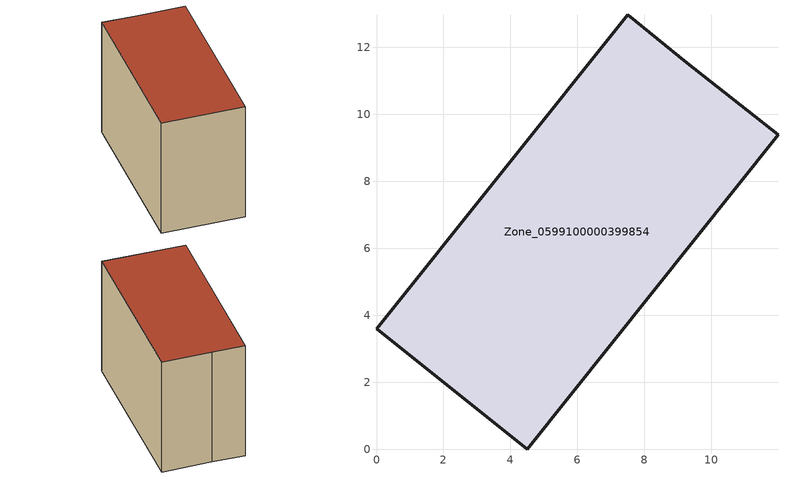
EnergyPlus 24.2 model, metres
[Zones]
Zone_0599100000399854
 floor ground (C_G): 4.5,0 0,3.6 7.51,12.98 9.27,11.54 11.99,9.4 z1.03
 wall outside (C_F): 4.5,0 11.99,9.4 9.27,11.54 7.51,12.98 0,3.6 4.5,0 z1.03:9.76
 roof outside (C_R): 0,3.6 4.5,0 11.99,9.4 9.27,11.54 7.51,12.98 z9.76
[BUILDING]
Pand.0599100000399854: North Axis=0; Terrain=City; Loads Convergence Tolerance Value=0.04; Temperature Convergence Tolerance Value=0.4; Solar Distribution=FullExterior; Maximum Number of Warmup Days=25; Minimum Number of Warmup Days=1
[Site:Location]
Rotterdam.The.Hague.AP_ZH_NLD Design_Conditions: Latitude=51.96; Longitude=4.45; Time Zone=1; Elevation=-4.5
[SITE:GROUNDTEMPERATURE:BUILDINGSURFACE]
18, 18, 18, 18, 18, 18, 18, 18, 18, 18, 18, 18
[MATERIAL] Thermal Absorptance=0.9; Solar Absorptance=0.7; Visible Absorptance=0.7
Name | Roughness | Thickness | Conductivity | Density | Specific Heat
G.TC.1992-2005 | MediumSmooth | 0.15 | 0.06 | 540 | 1210
F.TC.1992-2005 | Rough | 0.3 | 0.12 | 1920 | 840
R.TC.1992-2005 | MediumRough | 0.2 | 0.08 | 1500 | 1000
[CONSTRUCTION]
C_G: G.TC.1992-2005
C_F: F.TC.1992-2005
C_R: R.TC.1992-2005
[ZONE]
Zone_0599100000399854: Type=1; Multiplier=1; Ceiling Height=Autocalculate; Volume=Autocalculate; Floor Area=autocalculate; Part of Total Floor Area=Yes
[ZONEINFILTRATION:DESIGNFLOWRATE]
Infil_Zone_0599100000399854: Zone or ZoneList or Space or SpaceList=Zone_0599100000399854; Schedule=AlwaysOn; Design Flow Rate Calculation Method=Flow/Area; Flow Rate per Floor Area=0.0015; Constant Term Coefficient=1; Temperature Term Coefficient=0; Velocity Term Coefficient=0; Velocity Squared Term Coefficient=0
[HVACTEMPLATE:ZONE:IDEALLOADSAIRSYSTEM]
Zone_0599100000399854: Maximum Heating Supply Air Temperature=50; Minimum Cooling Supply Air Temperature=13; Maximum Heating Supply Air Humidity Ratio=0.0156; Minimum Cooling Supply Air Humidity Ratio=0.0077; Heating Limit=NoLimit; Cooling Limit=NoLimit; Dehumidification Control Type=ConstantSensibleHeatRatio; Cooling Sensible Heat Ratio=0.7; Dehumidification Setpoint=60; Humidification Control Type=None; Humidification Setpoint=30; Outdoor Air Method=None; Outdoor Air Flow Rate per Person=0.00944; Outdoor Air Flow Rate per Zone Floor Area=0; Outdoor Air Flow Rate per Zone=0; Demand Controlled Ventilation Type=None; Outdoor Air Economizer Type=NoEconomizer; Heat Recovery Type=None; Sensible Heat Recovery Effectiveness=0.7; Latent Heat Recovery Effectiveness=0.65
[ZONECONTROL:THERMOSTAT]
ThermostatControl_Zone_0599100000399854: Zone or ZoneList=Zone_0599100000399854; Control Type Schedule=DualSetpointControlType; Control 1=Thermostat_Zone_0599100000399854; Temperature Difference Between Cutout And Setpoint=0
[THERMOSTATSETPOINT:DUALSETPOINT]
Thermostat_Zone_0599100000399854: Heating Setpoint Temperature Schedule=HeatingSetpoint_Zone_0599100000399854; Cooling Setpoint Temperature Schedule=CoolingSetpoint_Zone_0599100000399854
[SCHEDULE:COMPACT]
HeatingSetpoint_Zone_0599100000399854: Through: 12/31, For: AllDays, Until: 24:00, 21
CoolingSetpoint_Zone_0599100000399854: Through: 12/31, For: AllDays, Until: 24:00, 24
DualSetpointControlType: Through: 12/31, For: AllDays, Until: 24:00, 4
AlwaysOn: Through: 12/31, For: AllDays, Until: 24:00, 1
